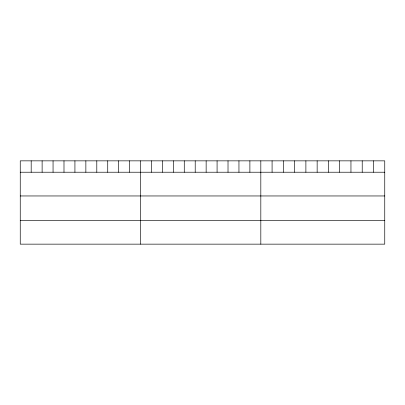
<?xml version="1.0" encoding="UTF-8"?>
<svg xmlns="http://www.w3.org/2000/svg" width="405" height="405" viewBox="0 0 405 405"><rect width="100%" height="100%" fill="white"/><g stroke="black" fill="none" stroke-linecap="round" stroke-linejoin="round"><path stroke-width="0.61" d="M384.75 172.221L384.75 244.149L20.25 244.149L20.25 160.851L384.75 160.851L384.75 172.221L20.25 172.221M20.25 195.959L384.75 195.959M20.25 220.416L384.75 220.416M373.486 160.851L373.486 172.221M362.217 160.851L362.217 172.221M350.953 160.851L350.953 172.221M339.684 160.851L339.684 172.221M328.42 160.851L328.42 172.221M317.15 160.851L317.15 172.221M305.886 160.851L305.886 172.221M294.617 160.851L294.617 172.221M283.353 160.851L283.353 172.221M272.084 160.851L272.084 172.221M260.82 160.851L260.82 244.149M249.885 160.851L249.885 172.221M238.95 160.851L238.95 172.221M228.015 160.851L228.015 172.221M217.08 160.851L217.08 172.221M206.145 160.851L206.145 172.221M195.21 160.851L195.21 172.221M184.275 160.851L184.275 172.221M173.34 160.851L173.34 172.221M162.405 160.851L162.405 172.221M151.47 160.851L151.47 172.221M140.535 160.851L140.535 244.149M129.6 160.851L129.6 172.221M118.665 160.851L118.665 172.221M107.73 160.851L107.73 172.221M96.795 160.851L96.795 172.221M85.86 160.851L85.86 172.221M74.925 160.851L74.925 172.221M63.99 160.851L63.99 172.221M53.055 160.851L53.055 172.221M42.12 160.851L42.12 172.221M31.185 160.851L31.185 172.221"/></g></svg>
